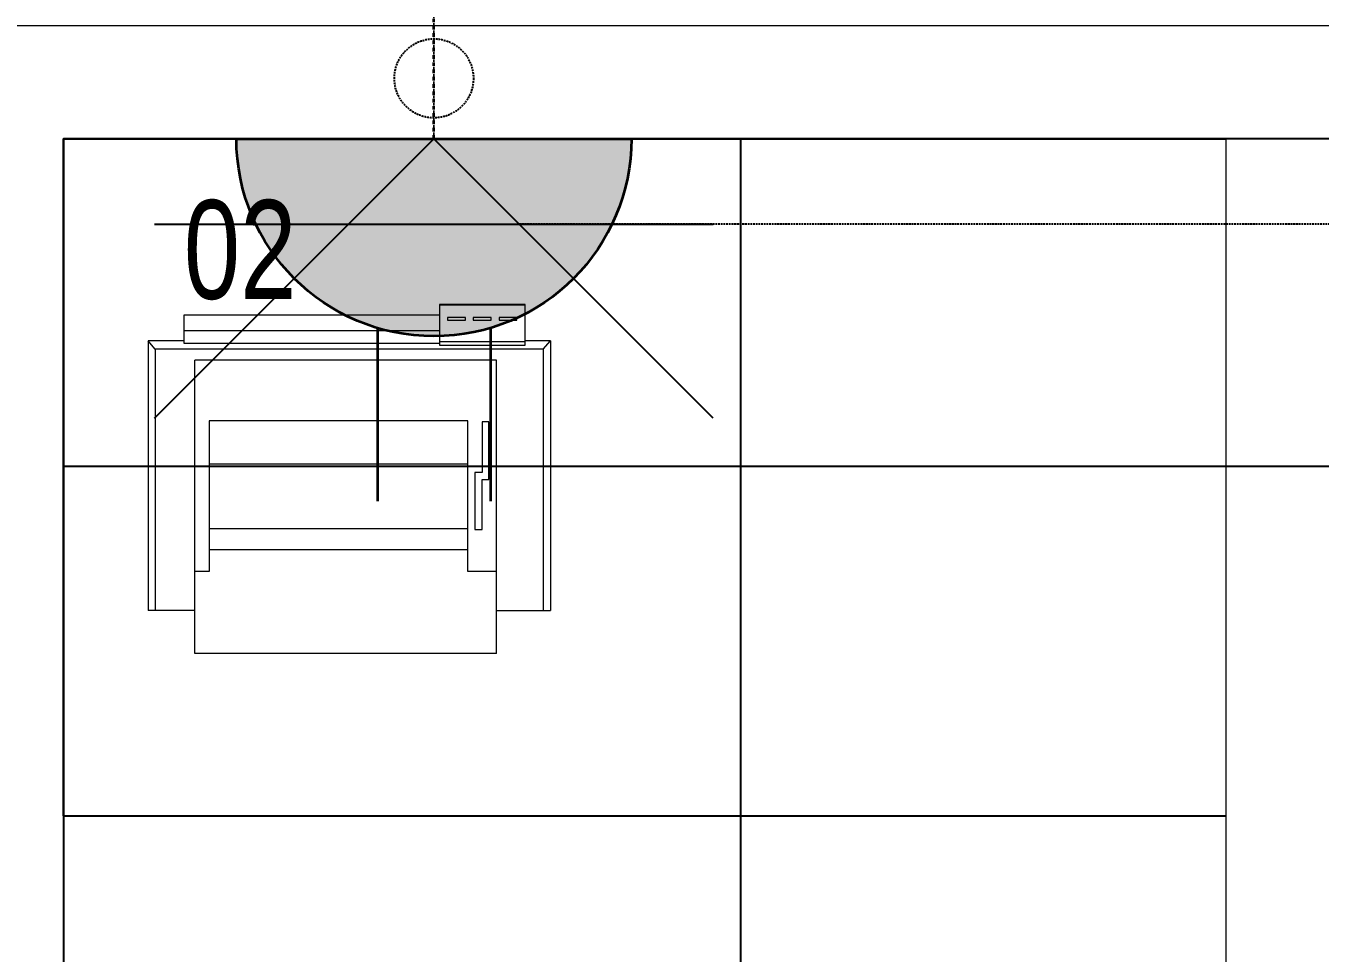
# Model space of a CAD drawing. Extents: x -178977 to 231842, y -29287 to 19916.
# Drawn here: x 38543 to 39689, y -3532 to -2710 of the extents above; entities that cross this region are included whole.
import ezdxf
from ezdxf import colors
from ezdxf.entities.mleader import LeaderData, LeaderLine
from ezdxf.enums import TextEntityAlignment as Align
from ezdxf.math import Vec2, Vec3

# ---------------------------------------------------------------- set-up
doc = ezdxf.new("R2010")
doc.units = 0
doc.header["$LTSCALE"] = 0.25
doc.linetypes.add('DASHDOT', pattern=[25.4, 12.7, -6.35, 0, -6.35])
doc.linetypes.add('HIDDEN', pattern=[9.525, 6.35, -3.175])
for name, color, linetype, lineweight in [('01-First Floor-FUR$0$72_EGR_EQP_TAG', 142, 'Continuous', 5), ('01-First Floor-FUR$0$LOADING', 253, 'Continuous', 5), ('01-First Floor-FUR$0$Walls', 251, 'Continuous', 5), ('E-LITE-CIRC', 6, 'Continuous', 25), ('E-LITE-CLNG-CNDT', 6, 'DASHDOT', 35), ('E-LITE-EXIT-NUMB', 6, 'Continuous', 25), ('E-POWR-CLNG-CNDT', 6, 'DASHDOT', 35), ('E-POWR-FLOR-CNDT', 6, 'HIDDEN', 25), ('E-POWR-WALL @ 100', 4, 'Continuous', 35)]:
    doc.layers.add(name, color=color, linetype=linetype, lineweight=lineweight)
doc.layers.add('01-First Floor-FUR$0$FALSE CEILING', color=251, linetype='Continuous')
doc.styles.add('01-First Floor-FUR$0$X3G_ENTITY_257CFD', font='swisscl.ttf', dxfattribs={"height": 200})
doc.styles.add('DC_SIMPLEX', font='SIMPLEX.shx', dxfattribs={"width": 0.7})

# ---------------------------------------------------------------- blocks, each defined once
blk = doc.blocks.new('01-First Floor-FUR$0$ITPPLT2C-P')
at = {"color": 0}
for p, q in [((0.0229, 0.0318), (0.2618, 0.0318)), ((0.0304, 0.0256), (0.0229, 0.0318)), ((0.0229, 0), (0.0229, 0.0318)), ((0.0304, -0.3182), (0.0304, 0.0256)), ((0.0304, 0.0256), (0.2618, 0.0256)), ((0.2618, -0.0096), (0.2618, 0.0318)), ((0, 0), (0, -0.2262)), ((0.0252, 0), (0, 0)), ((0.0139, 0), (0.0139, -0.2262)), ((0.0252, 0), (0.0139, 0)), ((0.0252, -0.2262), (0.0252, 0)), ((0.0401, -0.2769), (0.0401, -0.0096)), ((0.3, -0.0096), (0.0401, -0.0096)), ((0.2274, -0.0222), (0.2274, -0.0096)), ((0.3, -0.2769), (0.3, -0.0096)), ((0.0939, -0.2515), (0.0939, -0.0222)), ((0.0939, -0.0222), (0.2274, -0.0222)), ((0.1321, -0.2515), (0.1321, -0.0222)), ((0.1894, -0.2515), (0.1894, -0.0222)), ((0.2082, -0.2515), (0.2082, -0.0222)), ((-0.0091, -0.2262), (0.0267, -0.2262)), ((-0.0091, -0.3023), (-0.0091, -0.2262)), ((-0.0087, -0.2262), (0.0236, -0.2262)), ((-0.0087, -0.3023), (-0.0087, -0.2262)), ((0, -0.2262), (0.0252, -0.2262)), ((0.0139, -0.2262), (0.0252, -0.2262)), ((0.0236, -0.2262), (0.0236, -0.3023)), ((0.0267, -0.2262), (0.0267, -0.3023)), ((0.0023, -0.2495), (0.0023, -0.2334)), ((0.0023, -0.2334), (0.0045, -0.2334)), ((0.0045, -0.2334), (0.0045, -0.2495)), ((0.0045, -0.2495), (0.0023, -0.2495)), ((0.2274, -0.2515), (0.0939, -0.2515)), ((0.2274, -0.2769), (0.2274, -0.2515)), ((0.0023, -0.2721), (0.0023, -0.2562)), ((0.0023, -0.2562), (0.0045, -0.2562)), ((0.0045, -0.2562), (0.0045, -0.2721)), ((0.1395, -0.2575), (0.19, -0.2575)), ((0.1395, -0.2641), (0.1395, -0.2575)), ((0.19, -0.2575), (0.19, -0.2641)), ((0.0045, -0.2721), (0.0023, -0.2721)), ((0.0947, -0.2701), (0.0947, -0.2641)), ((0.0947, -0.2641), (0.1395, -0.2641)), ((0.1457, -0.2701), (0.0947, -0.2701)), ((0.19, -0.2641), (0.1457, -0.2641)), ((0.1457, -0.2641), (0.1457, -0.2701)), ((0.0023, -0.295), (0.0023, -0.2793)), ((0.0023, -0.2793), (0.0045, -0.2793)), ((0.0045, -0.2793), (0.0045, -0.295)), ((0.3, -0.2769), (0.0401, -0.2769)), ((0.2618, -0.2769), (0.2618, -0.3246)), ((0.0045, -0.295), (0.0023, -0.295)), ((0.0267, -0.3023), (-0.0091, -0.3023)), ((0.0236, -0.3023), (-0.0087, -0.3023)), ((0.0229, -0.3246), (0.0229, -0.3023)), ((0.0304, -0.3182), (0.0229, -0.3246)), ((0.0304, -0.3182), (0.2618, -0.3182)), ((0.0229, -0.3246), (0.2618, -0.3246))]:
    blk.add_line(p, q, dxfattribs=at)
blk = doc.blocks.new('01-First Floor-FUR$0$GF21043-P')
at = {"color": 0}
for p, q in [((0.8, 0), (0.8, 0.75)), ((-0.8, 0), (0.8, 0))]:
    blk.add_line(p, q, dxfattribs=at)
blk = doc.blocks.new('01-First Floor-FUR')
at = {"layer": '01-First Floor-FUR$0$FALSE CEILING', "linetype": 'Continuous'}
for p, q in [((39176, -6100), (39176, -2810)), ((38576, -3100), (42776, -3100))]:
    blk.add_line(p, q, dxfattribs=at)
at = {"layer": '01-First Floor-FUR$0$FALSE CEILING'}
blk.add_line((38576, -3410, -0.1), (39606, -3410, -0.1), dxfattribs=at)
at = {"layer": '01-First Floor-FUR$0$FALSE CEILING', "elevation": -0.1}
blk.add_lwpolyline([(38576, -3410), (38576, -2810), (39606, -2810)], dxfattribs=at)
at = {"layer": '01-First Floor-FUR$0$FALSE CEILING'}
blk.add_lwpolyline([(38576, -6100), (42776, -6100), (42776, -2810), (38576, -2810)], close=True, dxfattribs=at)
at = {"layer": '01-First Floor-FUR$0$LOADING'}
blk.add_line((38576, -3410, -0.1), (39606, -3410, -0.1), dxfattribs=at)
at = {"layer": '01-First Floor-FUR$0$LOADING', "elevation": -0.1}
blk.add_lwpolyline([(38576, -3410), (38576, -2810), (39606, -2810)], dxfattribs=at)
at = {"layer": '01-First Floor-FUR$0$Walls'}
for p, q in [((42876, -2710), (34876, -2710)), ((38576, -2810), (38576, -6100)), ((38576, -2810), (42776, -2810))]:
    blk.add_line(p, q, dxfattribs=at)
at = {"layer": '01-First Floor-FUR$0$LOADING', "extrusion": (1.19929e-18, 8.17187e-07, 1), "xscale": -1000.000000000003, "yscale": 1000.000000000003, "zscale": 1000.000000000003, "rotation": 270}
blk.add_blockref('01-First Floor-FUR$0$GF21043-P', (39606, -3610, -0.1), dxfattribs=at)
at = {"layer": '01-First Floor-FUR$0$LOADING', "extrusion": (-8.17187e-07, 1.1992e-18, -1), "xscale": 1000.000000000003, "yscale": 1000.000000000003, "zscale": 1000.000000000003, "rotation": 269.9999999932569}
blk.add_blockref('01-First Floor-FUR$0$ITPPLT2C-P', (-38682.7, -2966.1, 0.1), dxfattribs=at)
at = {"layer": '01-First Floor-FUR$0$72_EGR_EQP_TAG', "insert": (38732.4, -2864.4, -0.1), "char_height": 87.47, "attachment_point": 2, "style": '01-First Floor-FUR$0$X3G_ENTITY_257CFD'}
blk.add_mtext('02', dxfattribs=at)
blk = doc.blocks.new('*U171')
h = blk.add_hatch(color=253)
edge = h.paths.add_edge_path()
edge.add_line((-1.75, 0), (1.75, 0))
edge.add_arc((0, 0), 1.75, 180, 360, ccw=False)
for p, q in [((-0.5, -1.677), (-0.5, -3.211)), ((0.5, -1.677), (0.5, -3.211))]:
    blk.add_line(p, q)
blk.add_lwpolyline([(-1.75, 0, 1), (1.75, 0)], format="xyb", close=True)
at = {"layer": 'Defpoints'}
for p, q in [((-2.475, -2.475), (0, 0)), ((2.475, -2.475), (0, 0)), ((2.475, -0.758), (-2.475, -0.758))]:
    blk.add_line(p, q, dxfattribs=at)
at = {"layer": 'E-LITE-EXIT-NUMB', "style": 'DC_SIMPLEX', "width": 0.7, "flags": 8}
blk.add_attdef('TYPE', text='', height=2, rotation=360, dxfattribs=at).set_placement((-2.682, 5.238), align=Align.RIGHT)
blk.add_attdef('CIRCUIT', (2.682, 5.238), '', height=2, rotation=360, dxfattribs=at)
blk = doc.blocks.new('ARR0W')
at = {"color": 45}
blk.add_ellipse((0, 0), major_axis=(0.4, 0), ratio=0.4, dxfattribs=at)
at = {"color": 45, "ltscale": 0.5}
blk.add_solid([(-1.4, 0.1667), (-0.4, 0), (-1.4, -0.1667)], dxfattribs=at)

msp = doc.modelspace()

# ---------------------------------------------------------------- linework, layer by layer
at = {"layer": 'E-POWR-CLNG-CNDT'}
msp.add_lwpolyline([(38904.1, -2810), (38904.1, -1260)], dxfattribs=at)
at = {"layer": 'E-POWR-FLOR-CNDT'}
msp.add_lwpolyline([(40069.5, -2885.8), (38979.9, -2885.8)], dxfattribs=at)
msp.add_circle((38904.1, -2756.5), 35, dxfattribs=at)

# ---------------------------------------------------------------- block references
at = {"layer": 'E-LITE-CLNG-CNDT'}
msp.add_blockref('01-First Floor-FUR', (0, 0), dxfattribs=at)
at = {"layer": 'E-POWR-WALL @ 100', "xscale": -100, "yscale": 100, "zscale": 100}
msp.add_blockref('*U171', (38904.1, -2810), dxfattribs=at)

# ---------------------------------------------------------------- leaders
at = {"layer": 'E-LITE-CIRC'}
ml = msp.add_multileader_mtext('Standard', dxfattribs=at)
ml.set_content('{\\Fdc_el_romans|c0;\\W0.8;TO\\Fromans|c0; \\Fsimplex|c0;PP-\\Fdc_el_romans|c0;F1\\Fsimplex|c0;/M29}', color=256, style='DC_SIMPLEX')
ml.set_leader_properties()
ml.set_arrow_properties(name='ARR0W')
ml.build(insert=Vec2(0, 0))
ml.multileader.update_dxf_attribs({"dogleg_length": 200, "arrow_head_size": 140, "scale": 100})
ctx = ml.context
ctx.base_point, ctx.scale, ctx.char_height, ctx.arrow_head_size, ctx.landing_gap_size, ctx.plane_origin, ctx.plane_x_axis, ctx.plane_y_axis = Vec3(37960.1, -4119.5, 0), 100, 200, 140, 140, Vec3(49616, -9165.5, 0), Vec3(1, 0.000001, 0), Vec3(-0.000001, 1, 0)
notes = []
notes.append((ctx, [(0, (1, 1, 0), (37851.3, -4119.5, 0), (1, 0.000001, 0), 108.8, [(0, [(37272.3, -2439.8, 0)], 0, [])])]))
ctx.mtext.insert, ctx.mtext.text_direction, ctx.mtext.rotation, ctx.mtext.flow_direction = Vec3(38100.1, -3986.1, 0), Vec3(1, 0.000001, 0), 0.000001, 5
for ctx, leaders in notes:
    for number, flags, end, landing, length, lines in leaders:
        leader = LeaderData()
        leader.index, (leader.has_last_leader_line, leader.has_dogleg_vector, leader.attachment_direction) = number, flags
        leader.last_leader_point, leader.dogleg_vector, leader.dogleg_length = Vec3(end), Vec3(landing), length
        for number, points, colour, breaks in lines:
            line = LeaderLine()
            line.index, line.vertices, line.color, line.breaks = number, Vec3.list(points), colors.encode_raw_color(colour), breaks
            leader.lines.append(line)
        ctx.leaders.append(leader)

doc.saveas('drawing.dxf')
